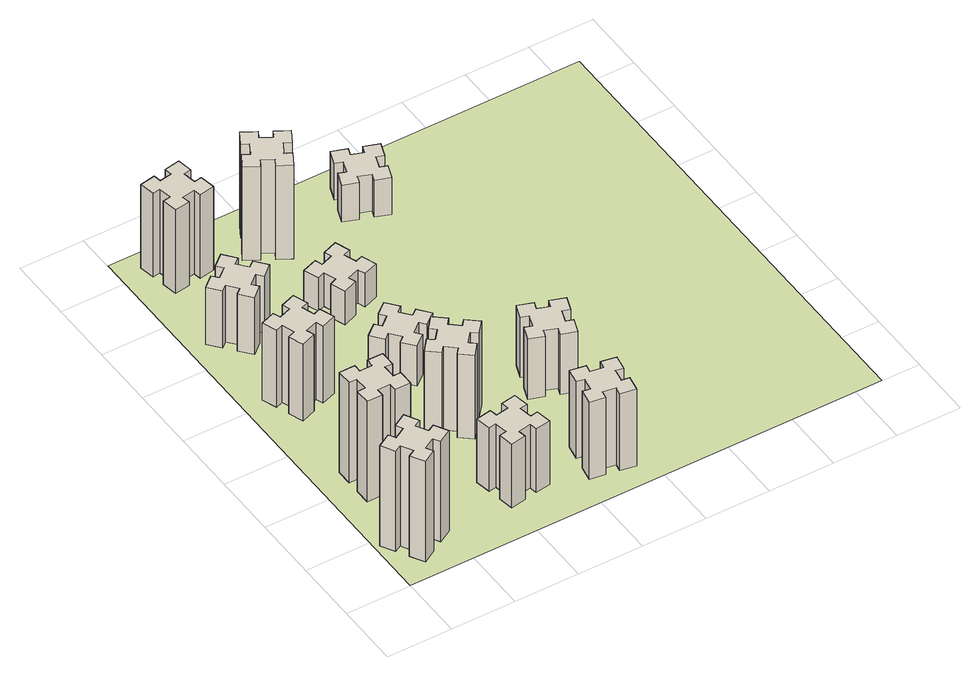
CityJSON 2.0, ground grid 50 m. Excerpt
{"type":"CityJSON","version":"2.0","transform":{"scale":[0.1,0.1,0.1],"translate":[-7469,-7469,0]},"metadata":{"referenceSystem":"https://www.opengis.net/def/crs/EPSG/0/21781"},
"CityObjects":{
"building1":{"type":"Building","attributes":{"class":"1000","function":"1000","usage":"1000","yearOfConstruction":2016,"roofType":"1000","measuredHeight":90,"storeysAboveGround":30,"storeysBelowGround":0},"geometry":[{"type":"Solid","lod":"1","boundaries":[[[[0,1,2,3,4,5,6,7,8,9,10,11,12,13,14,15,16,17,18,19]],[[17,16,20,21]],[[16,15,22,20]],[[15,14,23,22]],[[14,13,24,23]],[[13,12,25,24]],[[12,11,26,25]],[[11,10,27,26]],[[10,9,28,27]],[[9,8,29,28]],[[8,7,30,29]],[[7,6,31,30]],[[6,5,32,31]],[[5,4,33,32]],[[4,3,34,33]],[[3,2,35,34]],[[2,1,36,35]],[[1,0,37,36]],[[0,19,38,37]],[[19,18,39,38]],[[18,17,21,39]],[[24,25,26,27,28,29,30,31,32,33,34,35,36,37,38,39,21,20,22,23]]]]}]},
"building2":{"type":"Building","attributes":{"class":"1000","function":"1000","usage":"1000","yearOfConstruction":2016,"roofType":"1000","measuredHeight":90,"storeysAboveGround":30,"storeysBelowGround":0},"geometry":[{"type":"Solid","lod":"1","boundaries":[[[[40,41,42,43,44,45,46,47,48,49,50,51,52,53,54,55,56,57,58,59]],[[57,56,60,61]],[[56,55,62,60]],[[55,54,63,62]],[[54,53,64,63]],[[53,52,65,64]],[[52,51,66,65]],[[51,50,67,66]],[[50,49,68,67]],[[49,48,69,68]],[[48,47,70,69]],[[47,46,71,70]],[[46,45,72,71]],[[45,44,73,72]],[[44,43,74,73]],[[43,42,75,74]],[[42,41,76,75]],[[41,40,77,76]],[[40,59,78,77]],[[59,58,79,78]],[[58,57,61,79]],[[64,65,66,67,68,69,70,71,72,73,74,75,76,77,78,79,61,60,62,63]]]]}]},
"building3":{"type":"Building","attributes":{"class":"1000","function":"1000","usage":"1000","yearOfConstruction":2016,"roofType":"1000","measuredHeight":69,"storeysAboveGround":30,"storeysBelowGround":0},"geometry":[{"type":"Solid","lod":"1","boundaries":[[[[80,81,82,83,84,85,86,87,88,89,90,91,92,93,94,95,96,97,98,99]],[[97,96,100,101]],[[96,95,102,100]],[[95,94,103,102]],[[94,93,104,103]],[[93,92,105,104]],[[92,91,106,105]],[[91,90,107,106]],[[90,89,108,107]],[[89,88,109,108]],[[88,87,110,109]],[[87,86,111,110]],[[86,85,112,111]],[[85,84,113,112]],[[84,83,114,113]],[[83,82,115,114]],[[82,81,116,115]],[[81,80,117,116]],[[80,99,118,117]],[[99,98,119,118]],[[98,97,101,119]],[[104,105,106,107,108,109,110,111,112,113,114,115,116,117,118,119,101,100,102,103]]]]}]},
"building4":{"type":"Building","attributes":{"class":"1000","function":"1000","usage":"1000","yearOfConstruction":2016,"roofType":"1000","measuredHeight":51,"storeysAboveGround":30,"storeysBelowGround":0},"geometry":[{"type":"Solid","lod":"1","boundaries":[[[[120,121,122,123,124,125,126,127,128,129,130,131,132,133,134,135,136,137,138,139]],[[137,136,140,141]],[[136,135,142,140]],[[135,134,143,142]],[[134,133,144,143]],[[133,132,145,144]],[[132,131,146,145]],[[131,130,147,146]],[[130,129,148,147]],[[129,128,149,148]],[[128,127,150,149]],[[127,126,151,150]],[[126,125,152,151]],[[125,124,153,152]],[[124,123,154,153]],[[123,122,155,154]],[[122,121,156,155]],[[121,120,157,156]],[[120,139,158,157]],[[139,138,159,158]],[[138,137,141,159]],[[144,145,146,147,148,149,150,151,152,153,154,155,156,157,158,159,141,140,142,143]]]]}]},
"building5":{"type":"Building","attributes":{"class":"1000","function":"1000","usage":"1000","yearOfConstruction":2016,"roofType":"1000","measuredHeight":57,"storeysAboveGround":30,"storeysBelowGround":0},"geometry":[{"type":"Solid","lod":"1","boundaries":[[[[160,161,162,163,164,165,166,167,168,169,170,171,172,173,174,175,176,177,178,179]],[[177,176,180,181]],[[176,175,182,180]],[[175,174,183,182]],[[174,173,184,183]],[[173,172,185,184]],[[172,171,186,185]],[[171,170,187,186]],[[170,169,188,187]],[[169,168,189,188]],[[168,167,190,189]],[[167,166,191,190]],[[166,165,192,191]],[[165,164,193,192]],[[164,163,194,193]],[[163,162,195,194]],[[162,161,196,195]],[[161,160,197,196]],[[160,179,198,197]],[[179,178,199,198]],[[178,177,181,199]],[[184,185,186,187,188,189,190,191,192,193,194,195,196,197,198,199,181,180,182,183]]]]}]},
"building6":{"type":"Building","attributes":{"class":"1000","function":"1000","usage":"1000","yearOfConstruction":2016,"roofType":"1000","measuredHeight":75,"storeysAboveGround":30,"storeysBelowGround":0},"geometry":[{"type":"Solid","lod":"1","boundaries":[[[[200,201,202,203,204,205,206,207,208,209,210,211,212,213,214,215,216,217,218,219]],[[217,216,220,221]],[[216,215,222,220]],[[215,214,223,222]],[[214,213,224,223]],[[213,212,225,224]],[[212,211,226,225]],[[211,210,227,226]],[[210,209,228,227]],[[209,208,229,228]],[[208,207,230,229]],[[207,206,231,230]],[[206,205,232,231]],[[205,204,233,232]],[[204,203,234,233]],[[203,202,235,234]],[[202,201,236,235]],[[201,200,237,236]],[[200,219,238,237]],[[219,218,239,238]],[[218,217,221,239]],[[224,225,226,227,228,229,230,231,232,233,234,235,236,237,238,239,221,220,222,223]]]]}]},
"building7":{"type":"Building","attributes":{"class":"1000","function":"1000","usage":"1000","yearOfConstruction":2016,"roofType":"1000","measuredHeight":75,"storeysAboveGround":30,"storeysBelowGround":0},"geometry":[{"type":"Solid","lod":"1","boundaries":[[[[240,241,242,243,244,245,246,247,248,249,250,251,252,253,254,255,256,257,258,259]],[[257,256,260,261]],[[256,255,262,260]],[[255,254,263,262]],[[254,253,264,263]],[[253,252,265,264]],[[252,251,266,265]],[[251,250,267,266]],[[250,249,268,267]],[[249,248,269,268]],[[248,247,270,269]],[[247,246,271,270]],[[246,245,272,271]],[[245,244,273,272]],[[244,243,274,273]],[[243,242,275,274]],[[242,241,276,275]],[[241,240,277,276]],[[240,259,278,277]],[[259,258,279,278]],[[258,257,261,279]],[[264,265,266,267,268,269,270,271,272,273,274,275,276,277,278,279,261,260,262,263]]]]}]},
"building8":{"type":"Building","attributes":{"class":"1000","function":"1000","usage":"1000","yearOfConstruction":2016,"roofType":"1000","measuredHeight":36,"storeysAboveGround":30,"storeysBelowGround":0},"geometry":[{"type":"Solid","lod":"1","boundaries":[[[[280,281,282,283,284,285,286,287,288,289,290,291,292,293,294,295,296,297,298,299]],[[297,296,300,301]],[[296,295,302,300]],[[295,294,303,302]],[[294,293,304,303]],[[293,292,305,304]],[[292,291,306,305]],[[291,290,307,306]],[[290,289,308,307]],[[289,288,309,308]],[[288,287,310,309]],[[287,286,311,310]],[[286,285,312,311]],[[285,284,313,312]],[[284,283,314,313]],[[283,282,315,314]],[[282,281,316,315]],[[281,280,317,316]],[[280,299,318,317]],[[299,298,319,318]],[[298,297,301,319]],[[304,305,306,307,308,309,310,311,312,313,314,315,316,317,318,319,301,300,302,303]]]]}]},
"building9":{"type":"Building","attributes":{"class":"1000","function":"1000","usage":"1000","yearOfConstruction":2016,"roofType":"1000","measuredHeight":69,"storeysAboveGround":30,"storeysBelowGround":0},"geometry":[{"type":"Solid","lod":"1","boundaries":[[[[320,321,322,323,324,325,326,327,328,329,330,331,332,333,334,335,336,337,338,339]],[[337,336,340,341]],[[336,335,342,340]],[[335,334,343,342]],[[334,333,344,343]],[[333,332,345,344]],[[332,331,346,345]],[[331,330,347,346]],[[330,329,348,347]],[[329,328,349,348]],[[328,327,350,349]],[[327,326,351,350]],[[326,325,352,351]],[[325,324,353,352]],[[324,323,354,353]],[[323,322,355,354]],[[322,321,356,355]],[[321,320,357,356]],[[320,339,358,357]],[[339,338,359,358]],[[338,337,341,359]],[[344,345,346,347,348,349,350,351,352,353,354,355,356,357,358,359,341,340,342,343]]]]}]},
"building10":{"type":"Building","attributes":{"class":"1000","function":"1000","usage":"1000","yearOfConstruction":2016,"roofType":"1000","measuredHeight":30,"storeysAboveGround":30,"storeysBelowGround":0},"geometry":[{"type":"Solid","lod":"1","boundaries":[[[[360,361,362,363,364,365,366,367,368,369,370,371,372,373,374,375,376,377,378,379]],[[377,376,380,381]],[[376,375,382,380]],[[375,374,383,382]],[[374,373,384,383]],[[373,372,385,384]],[[372,371,386,385]],[[371,370,387,386]],[[370,369,388,387]],[[369,368,389,388]],[[368,367,390,389]],[[367,366,391,390]],[[366,365,392,391]],[[365,364,393,392]],[[364,363,394,393]],[[363,362,395,394]],[[362,361,396,395]],[[361,360,397,396]],[[360,379,398,397]],[[379,378,399,398]],[[378,377,381,399]],[[384,385,386,387,388,389,390,391,392,393,394,395,396,397,398,399,381,380,382,383]]]]}]},
"building11":{"type":"Building","attributes":{"class":"1000","function":"1000","usage":"1000","yearOfConstruction":2016,"roofType":"1000","measuredHeight":84,"storeysAboveGround":30,"storeysBelowGround":0},"geometry":[{"type":"Solid","lod":"1","boundaries":[[[[400,401,402,403,404,405,406,407,408,409,410,411,412,413,414,415,416,417,418,419]],[[417,416,420,421]],[[416,415,422,420]],[[415,414,423,422]],[[414,413,424,423]],[[413,412,425,424]],[[412,411,426,425]],[[411,410,427,426]],[[410,409,428,427]],[[409,408,429,428]],[[408,407,430,429]],[[407,406,431,430]],[[406,405,432,431]],[[405,404,433,432]],[[404,403,434,433]],[[403,402,435,434]],[[402,401,436,435]],[[401,400,437,436]],[[400,419,438,437]],[[419,418,439,438]],[[418,417,421,439]],[[424,425,426,427,428,429,430,431,432,433,434,435,436,437,438,439,421,420,422,423]]]]}]},
"building12":{"type":"Building","attributes":{"class":"1000","function":"1000","usage":"1000","yearOfConstruction":2016,"roofType":"1000","measuredHeight":54,"storeysAboveGround":30,"storeysBelowGround":0},"geometry":[{"type":"Solid","lod":"1","boundaries":[[[[440,441,442,443,444,445,446,447,448,449,450,451,452,453,454,455,456,457,458,459]],[[457,456,460,461]],[[456,455,462,460]],[[455,454,463,462]],[[454,453,464,463]],[[453,452,465,464]],[[452,451,466,465]],[[451,450,467,466]],[[450,449,468,467]],[[449,448,469,468]],[[448,447,470,469]],[[447,446,471,470]],[[446,445,472,471]],[[445,444,473,472]],[[444,443,474,473]],[[443,442,475,474]],[[442,441,476,475]],[[441,440,477,476]],[[440,459,478,477]],[[459,458,479,478]],[[458,457,461,479]],[[464,465,466,467,468,469,470,471,472,473,474,475,476,477,478,479,461,460,462,463]]]]}]},
"building13":{"type":"Building","attributes":{"class":"1000","function":"1000","usage":"1000","yearOfConstruction":2016,"roofType":"1000","measuredHeight":33,"storeysAboveGround":30,"storeysBelowGround":0},"geometry":[{"type":"Solid","lod":"1","boundaries":[[[[480,481,482,483,484,485,486,487,488,489,490,491,492,493,494,495,496,497,498,499]],[[497,496,500,501]],[[496,495,502,500]],[[495,494,503,502]],[[494,493,504,503]],[[493,492,505,504]],[[492,491,506,505]],[[491,490,507,506]],[[490,489,508,507]],[[489,488,509,508]],[[488,487,510,509]],[[487,486,511,510]],[[486,485,512,511]],[[485,484,513,512]],[[484,483,514,513]],[[483,482,515,514]],[[482,481,516,515]],[[481,480,517,516]],[[480,499,518,517]],[[499,498,519,518]],[[498,497,501,519]],[[504,505,506,507,508,509,510,511,512,513,514,515,516,517,518,519,501,500,502,503]]]]}]},
"landuse1":{"type":"LandUse","attributes":{"name":"plot1","function":"1010"},"geometry":[{"type":"MultiSurface","lod":"1","boundaries":[[[520,521,522,523]]]}]}
},
"vertices":[
[155,364,0],[205,277,0],[153,247,0],[213,143,0],[317,203,0],[287,255,0],[374,305,0],[404,253,0],[508,313,0],[448,417,0],[396,387,0],[346,474,0],[398,504,0],[338,608,0],[234,548,0],[264,496,0],[177,446,0],[147,498,0],[43,438,0],[103,334,0],[177,446,900],[147,498,900],[264,496,900],[234,548,900],[338,608,900],[398,504,900],[346,474,900],[396,387,900],[448,417,900],[508,313,900],[404,253,900],[374,305,900],[287,255,900],[317,203,900],[213,143,900],[153,247,900],[205,277,900],[155,364,900],[103,334,900],[43,438,900],
[265,1065,0],[265,965,0],[205,965,0],[205,845,0],[325,845,0],[325,905,0],[425,905,0],[425,845,0],[545,845,0],[545,965,0],[485,965,0],[485,1065,0],[545,1065,0],[545,1185,0],[425,1185,0],[425,1125,0],[325,1125,0],[325,1185,0],[205,1185,0],[205,1065,0],[325,1125,900],[325,1185,900],[425,1125,900],[425,1185,900],[545,1185,900],[545,1065,900],[485,1065,900],[485,965,900],[545,965,900],[545,845,900],[425,845,900],[425,905,900],[325,905,900],[325,845,900],[205,845,900],[205,965,900],[265,965,900],[265,1065,900],[205,1065,900],[205,1185,900],
[366,1835,0],[460,1869,0],[480,1813,0],[593,1854,0],[552,1967,0],[496,1946,0],[462,2040,0],[518,2060,0],[477,2173,0],[364,2132,0],[385,2076,0],[291,2042,0],[270,2098,0],[157,2057,0],[199,1944,0],[255,1965,0],[289,1871,0],[233,1850,0],[274,1737,0],[387,1779,0],[289,1871,690],[233,1850,690],[255,1965,690],[199,1944,690],[157,2057,690],[270,2098,690],[291,2042,690],[385,2076,690],[364,2132,690],[477,2173,690],[518,2060,690],[462,2040,690],[496,1946,690],[552,1967,690],[593,1854,690],[480,1813,690],[460,1869,690],[366,1835,690],[387,1779,690],[274,1737,690],
[343,2812,0],[266,2747,0],[228,2793,0],[136,2716,0],[213,2624,0],[259,2663,0],[323,2586,0],[277,2548,0],[354,2456,0],[446,2533,0],[408,2579,0],[484,2643,0],[523,2597,0],[615,2674,0],[538,2766,0],[492,2728,0],[427,2804,0],[473,2843,0],[396,2935,0],[304,2858,0],[427,2804,510],[473,2843,510],[492,2728,510],[538,2766,510],[615,2674,510],[523,2597,510],[484,2643,510],[408,2579,510],[446,2533,510],[354,2456,510],[277,2548,510],[323,2586,510],[259,2663,510],[213,2624,510],[136,2716,510],[228,2793,510],[266,2747,510],[343,2812,510],[304,2858,510],[396,2935,510],
[1085,358,0],[1184,376,0],[1194,317,0],[1312,337,0],[1291,456,0],[1232,445,0],[1215,544,0],[1274,554,0],[1253,672,0],[1135,651,0],[1145,592,0],[1047,575,0],[1037,634,0],[918,613,0],[939,495,0],[998,505,0],[1016,407,0],[957,397,0],[977,278,0],[1096,299,0],[1016,407,570],[957,397,570],[998,505,570],[939,495,570],[918,613,570],[1037,634,570],[1047,575,570],[1145,592,570],[1135,651,570],[1253,672,570],[1274,554,570],[1215,544,570],[1232,445,570],[1291,456,570],[1312,337,570],[1194,317,570],[1184,376,570],[1085,358,570],[1096,299,570],[977,278,570],
[492,3405,0],[475,3504,0],[534,3514,0],[513,3632,0],[395,3611,0],[405,3552,0],[307,3535,0],[297,3594,0],[178,3573,0],[199,3455,0],[258,3465,0],[276,3367,0],[217,3357,0],[237,3238,0],[356,3259,0],[345,3318,0],[444,3336,0],[454,3277,0],[572,3297,0],[551,3416,0],[444,3336,750],[454,3277,750],[345,3318,750],[356,3259,750],[237,3238,750],[217,3357,750],[276,3367,750],[258,3465,750],[199,3455,750],[178,3573,750],[297,3594,750],[307,3535,750],[405,3552,750],[395,3611,750],[513,3632,750],[534,3514,750],[475,3504,750],[492,3405,750],[551,3416,750],[572,3297,750],
[1224,1267,0],[1148,1332,0],[1186,1378,0],[1094,1455,0],[1017,1363,0],[1063,1324,0],[999,1248,0],[953,1286,0],[876,1194,0],[968,1117,0],[1006,1163,0],[1083,1099,0],[1044,1053,0],[1136,976,0],[1213,1068,0],[1167,1106,0],[1232,1183,0],[1278,1144,0],[1355,1236,0],[1263,1313,0],[1232,1183,750],[1278,1144,750],[1167,1106,750],[1213,1068,750],[1136,976,750],[1044,1053,750],[1083,1099,750],[1006,1163,750],[968,1117,750],[876,1194,750],[953,1286,750],[999,1248,750],[1063,1324,750],[1017,1363,750],[1094,1455,750],[1186,1378,750],[1148,1332,750],[1224,1267,750],[1263,1313,750],[1355,1236,750],
[1083,1972,0],[1006,1907,0],[968,1953,0],[876,1876,0],[953,1784,0],[999,1823,0],[1063,1746,0],[1017,1708,0],[1094,1616,0],[1186,1693,0],[1148,1739,0],[1224,1803,0],[1263,1757,0],[1355,1834,0],[1278,1926,0],[1232,1888,0],[1167,1964,0],[1213,2003,0],[1136,2095,0],[1044,2018,0],[1167,1964,360],[1213,2003,360],[1232,1888,360],[1278,1926,360],[1355,1834,360],[1263,1757,360],[1224,1803,360],[1148,1739,360],[1186,1693,360],[1094,1616,360],[1017,1708,360],[1063,1746,360],[999,1823,360],[953,1784,360],[876,1876,360],[968,1953,360],[1006,1907,360],[1083,1972,360],[1044,2018,360],[1136,2095,360],
[1855,307,0],[1872,405,0],[1931,395,0],[1952,513,0],[1834,534,0],[1824,475,0],[1725,492,0],[1736,551,0],[1617,572,0],[1597,454,0],[1656,444,0],[1638,345,0],[1579,356,0],[1558,237,0],[1677,217,0],[1687,276,0],[1785,258,0],[1775,199,0],[1893,178,0],[1914,297,0],[1785,258,690],[1775,199,690],[1687,276,690],[1677,217,690],[1558,237,690],[1579,356,690],[1638,345,690],[1656,444,690],[1597,454,690],[1617,572,690],[1736,551,690],[1725,492,690],[1824,475,690],[1834,534,690],[1952,513,690],[1931,395,690],[1872,405,690],[1855,307,690],[1914,297,690],[1893,178,690],
[1106,2475,0],[1200,2509,0],[1220,2453,0],[1333,2494,0],[1292,2607,0],[1236,2586,0],[1202,2680,0],[1258,2700,0],[1217,2813,0],[1104,2772,0],[1125,2716,0],[1031,2682,0],[1010,2738,0],[897,2697,0],[939,2584,0],[995,2605,0],[1029,2511,0],[973,2490,0],[1014,2377,0],[1127,2419,0],[1029,2511,300],[973,2490,300],[995,2605,300],[939,2584,300],[897,2697,300],[1010,2738,300],[1031,2682,300],[1125,2716,300],[1104,2772,300],[1217,2813,300],[1258,2700,300],[1202,2680,300],[1236,2586,300],[1292,2607,300],[1333,2494,300],[1220,2453,300],[1200,2509,300],[1106,2475,300],[1127,2419,300],[1014,2377,300],
[917,3265,0],[1004,3215,0],[974,3163,0],[1078,3103,0],[1138,3207,0],[1086,3237,0],[1136,3324,0],[1188,3294,0],[1248,3398,0],[1144,3458,0],[1114,3406,0],[1027,3456,0],[1057,3508,0],[953,3568,0],[893,3464,0],[945,3434,0],[895,3347,0],[843,3377,0],[783,3273,0],[887,3213,0],[895,3347,840],[843,3377,840],[945,3434,840],[893,3464,840],[953,3568,840],[1057,3508,840],[1027,3456,840],[1114,3406,840],[1144,3458,840],[1248,3398,840],[1188,3294,840],[1136,3324,840],[1086,3237,840],[1138,3207,840],[1078,3103,840],[974,3163,840],[1004,3215,840],[917,3265,840],[887,3213,840],[783,3273,840],
[1769,1300,0],[1735,1206,0],[1679,1227,0],[1637,1114,0],[1750,1073,0],[1771,1129,0],[1865,1095,0],[1844,1039,0],[1957,997,0],[1998,1110,0],[1942,1131,0],[1976,1225,0],[2032,1204,0],[2073,1317,0],[1960,1358,0],[1940,1302,0],[1846,1336,0],[1867,1392,0],[1754,1433,0],[1713,1320,0],[1846,1336,540],[1867,1392,540],[1940,1302,540],[1960,1358,540],[2073,1317,540],[2032,1204,540],[1976,1225,540],[1942,1131,540],[1998,1110,540],[1957,997,540],[1844,1039,540],[1865,1095,540],[1771,1129,540],[1750,1073,540],[1637,1114,540],[1679,1227,540],[1735,1206,540],[1769,1300,540],[1713,1320,540],[1754,1433,540],
[1671,3249,0],[1765,3215,0],[1744,3159,0],[1857,3117,0],[1898,3230,0],[1842,3251,0],[1876,3345,0],[1932,3324,0],[1973,3437,0],[1860,3478,0],[1840,3422,0],[1746,3456,0],[1767,3512,0],[1654,3553,0],[1613,3440,0],[1669,3420,0],[1635,3326,0],[1579,3347,0],[1537,3234,0],[1650,3193,0],[1635,3326,330],[1579,3347,330],[1669,3420,330],[1613,3440,330],[1654,3553,330],[1767,3512,330],[1746,3456,330],[1840,3422,330],[1860,3478,330],[1973,3437,330],[1932,3324,330],[1876,3345,330],[1842,3251,330],[1898,3230,330],[1857,3117,330],[1744,3159,330],[1765,3215,330],[1671,3249,330],[1650,3193,330],[1537,3234,330],
[5,3705,0],[3705,3705,0],[3705,5,0],[5,5,0]
]}
